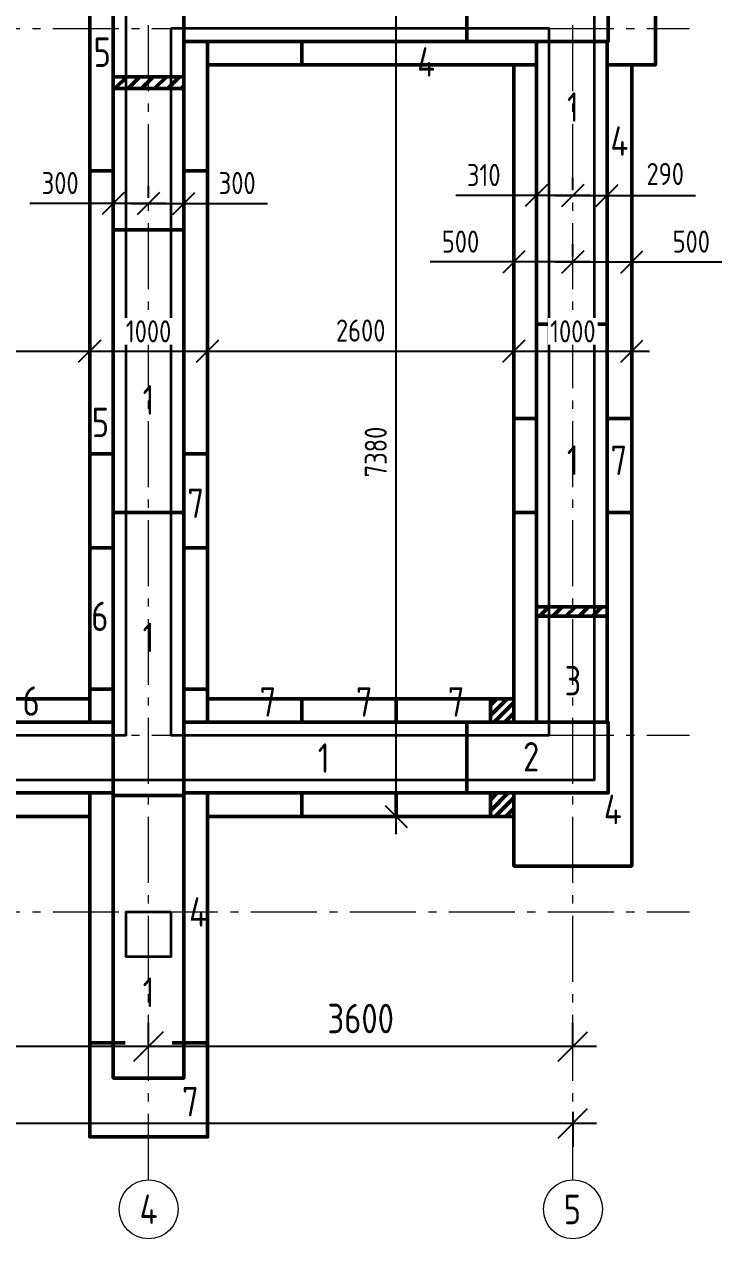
# Model space of a CAD drawing. Header units: millimetres. Extents: x 4900 to 46900, y 6489 to 36189.
# Drawn here: x 21069 to 26986, y 20044 to 30352 of the extents above; entities that cross this region are included whole.
import ezdxf

# ---------------------------------------------------------------- set-up
doc = ezdxf.new("R2010")
doc.units = ezdxf.units.MM
doc.linetypes.add('ГОСТ 2.303 6', pattern=[12, 8, -1.5, 1, -1.5])
for name, color, linetype, lineweight in [('Маркировка', 7, 'Continuous', 20), ('Размеры', 7, 'Continuous', 20), ('Стены', 7, 'Continuous', 35), ('ФБС', 4, 'Continuous', 50), ('ФЛ', 5, 'Continuous', 50)]:
    doc.layers.add(name, color=color, linetype=linetype, lineweight=lineweight)
doc.layers.add('Оси', color=3, linetype='Continuous')
doc.styles.add('ГОСТ 2.304', font='CS_Gost2304.shx')
doc.dimstyles.new('СПДС', dxfattribs={"dimscale": 100, "dimtxt": 2.5, "dimasz": 2.5, "dimexe": 2, "dimexo": 0.625, "dimgap": 1, "dimtad": 1, "dimdec": 0, "dimtxsty": 'ГОСТ 2.304', "dimblk": 'OBLIQUE', "dimblk1": 'OBLIQUE', "dimblk2": 'OBLIQUE', "dimcen": 2.5, "dimdle": 2, "dimadec": 0, "dimazin": 2, "dimtfac": 0.75, "dimtdec": 4, "dimtmove": 1, "dimatfit": 3, "dimfxl": 1, "dimtfill": 1, "dimtolj": 1, "dimarcsym": 1})

# ---------------------------------------------------------------- blocks, each defined once
blk = doc.blocks.new('_Oblique')
at = {"color": 0, "linetype": 'ByBlock', "lineweight": -2}
blk.add_line((-0.5, -0.5), (0.5, 0.5), dxfattribs=at)
blk = doc.blocks.new('*D28')
at = {"layer": 'Defpoints', "color": 0, "ltscale": 100}
for p in [(19123, 21676), (19123, 21676), (22123, 21627)]:
    blk.add_point(p, dxfattribs=at)
at = {"layer": 'Оси', "color": 0, "lineweight": -2, "ltscale": 100}
for p, q in [((19123, 21738), (19123, 21876)), ((22123, 21689), (22123, 21876)), ((22323, 21676), (18923, 21676))]:
    blk.add_line(p, q, dxfattribs=at)
at = {"layer": 'Оси', "color": 0, "lineweight": -2, "ltscale": 100, "xscale": 250, "yscale": 250, "zscale": 250, "rotation": 180}
blk.add_blockref('_Oblique', (19123, 21676), dxfattribs=at)
at = {"layer": 'Оси', "color": 0, "lineweight": -2, "ltscale": 100, "xscale": 250, "yscale": 250, "zscale": 250}
blk.add_blockref('_Oblique', (22123, 21676), dxfattribs=at)
at = {"layer": 'Оси', "color": 0, "lineweight": 20, "ltscale": 100, "insert": (20623, 21906), "char_height": 250, "attachment_point": 5, "style": 'ГОСТ 2.304', "bg_fill": 3, "box_fill_scale": 1.1, "bg_fill_color": 256, "bg_fill_true_color": 13158600, "bg_fill_transparency": 0}
blk.add_mtext('\\A1;3000', dxfattribs=at)
blk = doc.blocks.new('*D29')
at = {"layer": 'Defpoints', "color": 0, "ltscale": 100}
for p in [(22123, 21676), (22123, 21676), (25723, 21627)]:
    blk.add_point(p, dxfattribs=at)
at = {"layer": 'Оси', "color": 0, "lineweight": -2, "ltscale": 100}
for p, q in [((22123, 21738), (22123, 21876)), ((25723, 21689), (25723, 21876)), ((25923, 21676), (21923, 21676))]:
    blk.add_line(p, q, dxfattribs=at)
at = {"layer": 'Оси', "color": 0, "lineweight": -2, "ltscale": 100, "xscale": 250, "yscale": 250, "zscale": 250, "rotation": 180}
blk.add_blockref('_Oblique', (22123, 21676), dxfattribs=at)
at = {"layer": 'Оси', "color": 0, "lineweight": -2, "ltscale": 100, "xscale": 250, "yscale": 250, "zscale": 250}
blk.add_blockref('_Oblique', (25723, 21676), dxfattribs=at)
at = {"layer": 'Оси', "color": 0, "lineweight": 20, "ltscale": 100, "insert": (23923, 21913), "char_height": 250, "attachment_point": 5, "style": 'ГОСТ 2.304', "bg_fill": 3, "box_fill_scale": 1.1, "bg_fill_color": 256, "bg_fill_true_color": 13158600, "bg_fill_transparency": 0}
blk.add_mtext('\\A1;3600', dxfattribs=at)
blk = doc.blocks.new('*D30')
at = {"layer": 'Defpoints', "color": 0, "ltscale": 100}
for p in [(11323, 21184), (25723, 21184), (25723, 21024)]:
    blk.add_point(p, dxfattribs=at)
at = {"layer": 'Оси', "color": 0, "lineweight": -2, "ltscale": 100}
for p, q in [((11323, 21121), (11323, 20824)), ((25723, 21121), (25723, 20824)), ((11123, 21024), (25923, 21024))]:
    blk.add_line(p, q, dxfattribs=at)
at = {"layer": 'Оси', "color": 0, "lineweight": -2, "ltscale": 100, "xscale": 250, "yscale": 250, "zscale": 250, "rotation": 180}
blk.add_blockref('_Oblique', (11323, 21024), dxfattribs=at)
at = {"layer": 'Оси', "color": 0, "lineweight": -2, "ltscale": 100, "xscale": 250, "yscale": 250, "zscale": 250}
blk.add_blockref('_Oblique', (25723, 21024), dxfattribs=at)
at = {"layer": 'Оси', "color": 0, "lineweight": 20, "ltscale": 100, "insert": (18523, 21249), "char_height": 250, "attachment_point": 5, "style": 'ГОСТ 2.304', "bg_fill": 3, "box_fill_scale": 1.1, "bg_fill_color": 256, "bg_fill_true_color": 13158600, "bg_fill_transparency": 0}
blk.add_mtext('\\A1;14400', dxfattribs=at)
blk = doc.blocks.new('*D52')
at = {"layer": 'Defpoints', "color": 0, "linetype": 'Continuous', "ltscale": 75}
for p in [(22123, 28832), (22423, 28832), (22423, 28832)]:
    blk.add_point(p, dxfattribs=at)
at = {"layer": 'Размеры', "color": 0, "linetype": 'Continuous', "lineweight": -2, "ltscale": 75}
for p, q in [((22123, 28879), (22123, 28982)), ((22423, 28879), (22423, 28982)), ((21973, 28832), (22573, 28832)), ((22423, 28832), (23132, 28832))]:
    blk.add_line(p, q, dxfattribs=at)
at = {"layer": 'Размеры', "color": 0, "linetype": 'Continuous', "lineweight": -2, "ltscale": 75, "xscale": 187.5, "yscale": 187.5, "zscale": 187.5, "rotation": 180}
blk.add_blockref('_Oblique', (22123, 28832), dxfattribs=at)
at = {"layer": 'Размеры', "color": 0, "linetype": 'Continuous', "lineweight": -2, "ltscale": 75, "xscale": 187.5, "yscale": 187.5, "zscale": 187.5}
blk.add_blockref('_Oblique', (22423, 28832), dxfattribs=at)
at = {"layer": 'Размеры', "color": 0, "linetype": 'Continuous', "ltscale": 75, "insert": (22875, 29005), "char_height": 187.5, "attachment_point": 5, "style": 'ГОСТ 2.304', "bg_fill": 3, "box_fill_scale": 1.1, "bg_fill_color": 256, "bg_fill_true_color": 13158600, "bg_fill_transparency": 0}
blk.add_mtext('\\A1;300', dxfattribs=at)
blk = doc.blocks.new('*D53')
at = {"layer": 'Defpoints', "color": 0, "linetype": 'Continuous', "ltscale": 75}
for p in [(21823, 28832), (21823, 28832), (22123, 28832)]:
    blk.add_point(p, dxfattribs=at)
at = {"layer": 'Размеры', "color": 0, "linetype": 'Continuous', "lineweight": -2, "ltscale": 75}
for p, q in [((21823, 28879), (21823, 28982)), ((22123, 28879), (22123, 28982)), ((21823, 28832), (21115, 28832)), ((22273, 28832), (21673, 28832))]:
    blk.add_line(p, q, dxfattribs=at)
at = {"layer": 'Размеры', "color": 0, "linetype": 'Continuous', "lineweight": -2, "ltscale": 75, "xscale": 187.5, "yscale": 187.5, "zscale": 187.5, "rotation": 180}
blk.add_blockref('_Oblique', (21823, 28832), dxfattribs=at)
at = {"layer": 'Размеры', "color": 0, "linetype": 'Continuous', "lineweight": -2, "ltscale": 75, "xscale": 187.5, "yscale": 187.5, "zscale": 187.5}
blk.add_blockref('_Oblique', (22123, 28832), dxfattribs=at)
at = {"layer": 'Размеры', "color": 0, "linetype": 'Continuous', "ltscale": 75, "insert": (21373, 29005), "char_height": 187.5, "attachment_point": 5, "style": 'ГОСТ 2.304', "bg_fill": 3, "box_fill_scale": 1.1, "bg_fill_color": 256, "bg_fill_true_color": 13158600, "bg_fill_transparency": 0}
blk.add_mtext('\\A1;300', dxfattribs=at)
blk = doc.blocks.new('*D54')
at = {"layer": 'Defpoints', "color": 0, "linetype": 'Continuous', "ltscale": 75}
for p in [(25723, 28900), (26013, 28900), (26013, 28900)]:
    blk.add_point(p, dxfattribs=at)
at = {"layer": 'Размеры', "color": 0, "linetype": 'Continuous', "lineweight": -2, "ltscale": 75}
for p, q in [((25723, 28947), (25723, 29050)), ((26013, 28947), (26013, 29050)), ((25573, 28900), (26163, 28900)), ((26013, 28900), (26765, 28900))]:
    blk.add_line(p, q, dxfattribs=at)
at = {"layer": 'Размеры', "color": 0, "linetype": 'Continuous', "lineweight": -2, "ltscale": 75, "xscale": 187.5, "yscale": 187.5, "zscale": 187.5, "rotation": 180}
blk.add_blockref('_Oblique', (25723, 28900), dxfattribs=at)
at = {"layer": 'Размеры', "color": 0, "linetype": 'Continuous', "lineweight": -2, "ltscale": 75, "xscale": 187.5, "yscale": 187.5, "zscale": 187.5}
blk.add_blockref('_Oblique', (26013, 28900), dxfattribs=at)
at = {"layer": 'Размеры', "color": 0, "linetype": 'Continuous', "ltscale": 75, "insert": (26507, 29082), "char_height": 187.5, "attachment_point": 5, "style": 'ГОСТ 2.304', "bg_fill": 3, "box_fill_scale": 1.1, "bg_fill_color": 256, "bg_fill_true_color": 13158600, "bg_fill_transparency": 0}
blk.add_mtext('\\A1;290', dxfattribs=at)
blk = doc.blocks.new('*D56')
at = {"layer": 'Defpoints', "color": 0, "linetype": 'Continuous', "ltscale": 75}
for p in [(25413, 28900), (25413, 28900), (25723, 28900)]:
    blk.add_point(p, dxfattribs=at)
at = {"layer": 'Размеры', "color": 0, "linetype": 'Continuous', "lineweight": -2, "ltscale": 75}
for p, q in [((25413, 28947), (25413, 29050)), ((25723, 28947), (25723, 29050)), ((25413, 28900), (24730, 28900)), ((25873, 28900), (25263, 28900))]:
    blk.add_line(p, q, dxfattribs=at)
at = {"layer": 'Размеры', "color": 0, "linetype": 'Continuous', "lineweight": -2, "ltscale": 75, "xscale": 187.5, "yscale": 187.5, "zscale": 187.5, "rotation": 180}
blk.add_blockref('_Oblique', (25413, 28900), dxfattribs=at)
at = {"layer": 'Размеры', "color": 0, "linetype": 'Continuous', "lineweight": -2, "ltscale": 75, "xscale": 187.5, "yscale": 187.5, "zscale": 187.5}
blk.add_blockref('_Oblique', (25723, 28900), dxfattribs=at)
at = {"layer": 'Размеры', "color": 0, "linetype": 'Continuous', "ltscale": 75, "insert": (24967, 29073), "char_height": 187.5, "attachment_point": 5, "style": 'ГОСТ 2.304', "bg_fill": 3, "box_fill_scale": 1.1, "bg_fill_color": 256, "bg_fill_true_color": 13158600, "bg_fill_transparency": 0}
blk.add_mtext('\\A1;310', dxfattribs=at)
blk = doc.blocks.new('*D61')
at = {"layer": 'Defpoints', "color": 0, "linetype": 'Continuous', "ltscale": 75}
for p in [(25723, 28334), (26223, 28335), (26223, 28334)]:
    blk.add_point(p, dxfattribs=at)
at = {"layer": 'Размеры', "color": 0, "linetype": 'Continuous', "lineweight": -2, "ltscale": 75}
for p, q in [((25723, 28380), (25723, 28485)), ((26223, 28380), (26223, 28485)), ((25573, 28335), (26373, 28335)), ((26223, 28335), (26986, 28335))]:
    blk.add_line(p, q, dxfattribs=at)
at = {"layer": 'Размеры', "color": 0, "linetype": 'Continuous', "lineweight": -2, "ltscale": 75, "xscale": 187.5, "yscale": 187.5, "zscale": 187.5, "rotation": 180}
blk.add_blockref('_Oblique', (25723, 28335), dxfattribs=at)
at = {"layer": 'Размеры', "color": 0, "linetype": 'Continuous', "lineweight": -2, "ltscale": 75, "xscale": 187.5, "yscale": 187.5, "zscale": 187.5}
blk.add_blockref('_Oblique', (26223, 28335), dxfattribs=at)
at = {"layer": 'Размеры', "color": 0, "linetype": 'Continuous', "ltscale": 75, "insert": (26728, 28508), "char_height": 187.5, "attachment_point": 5, "style": 'ГОСТ 2.304', "bg_fill": 3, "box_fill_scale": 1.1, "bg_fill_color": 256, "bg_fill_true_color": 13158600, "bg_fill_transparency": 0}
blk.add_mtext('\\A1;500', dxfattribs=at)
blk = doc.blocks.new('*D62')
at = {"layer": 'Defpoints', "color": 0, "linetype": 'Continuous', "ltscale": 75}
for p in [(25223, 28335), (25223, 28334), (25723, 28334)]:
    blk.add_point(p, dxfattribs=at)
at = {"layer": 'Размеры', "color": 0, "linetype": 'Continuous', "lineweight": -2, "ltscale": 75}
for p, q in [((25223, 28380), (25223, 28485)), ((25723, 28380), (25723, 28485)), ((25223, 28335), (24512, 28335)), ((25873, 28335), (25073, 28335))]:
    blk.add_line(p, q, dxfattribs=at)
at = {"layer": 'Размеры', "color": 0, "linetype": 'Continuous', "lineweight": -2, "ltscale": 75, "xscale": 187.5, "yscale": 187.5, "zscale": 187.5, "rotation": 180}
blk.add_blockref('_Oblique', (25223, 28335), dxfattribs=at)
at = {"layer": 'Размеры', "color": 0, "linetype": 'Continuous', "lineweight": -2, "ltscale": 75, "xscale": 187.5, "yscale": 187.5, "zscale": 187.5}
blk.add_blockref('_Oblique', (25723, 28335), dxfattribs=at)
at = {"layer": 'Размеры', "color": 0, "linetype": 'Continuous', "ltscale": 75, "insert": (24770, 28508), "char_height": 187.5, "attachment_point": 5, "style": 'ГОСТ 2.304', "bg_fill": 3, "box_fill_scale": 1.1, "bg_fill_color": 256, "bg_fill_true_color": 13158600, "bg_fill_transparency": 0}
blk.add_mtext('\\A1;500', dxfattribs=at)
blk = doc.blocks.new('*D103')
at = {"layer": 'Defpoints', "color": 0, "linetype": 'Continuous', "ltscale": 75}
for p in [(19623, 27577), (21623, 27577), (21623, 27577)]:
    blk.add_point(p, dxfattribs=at)
at = {"layer": 'Маркировка', "color": 0, "linetype": 'Continuous', "lineweight": -2, "ltscale": 75}
for p, q in [((19623, 27624), (19623, 27727)), ((21623, 27624), (21623, 27727)), ((19473, 27577), (21773, 27577))]:
    blk.add_line(p, q, dxfattribs=at)
at = {"layer": 'Маркировка', "color": 0, "linetype": 'Continuous', "lineweight": -2, "ltscale": 75, "xscale": 187.5, "yscale": 187.5, "zscale": 187.5, "rotation": 180}
blk.add_blockref('_Oblique', (19623, 27577), dxfattribs=at)
at = {"layer": 'Маркировка', "color": 0, "linetype": 'Continuous', "lineweight": -2, "ltscale": 75, "xscale": 187.5, "yscale": 187.5, "zscale": 187.5}
blk.add_blockref('_Oblique', (21623, 27577), dxfattribs=at)
at = {"layer": 'Маркировка', "color": 0, "linetype": 'Continuous', "ltscale": 75, "insert": (20623, 27753), "char_height": 187.5, "attachment_point": 5, "style": 'ГОСТ 2.304', "bg_fill": 3, "box_fill_scale": 1.1, "bg_fill_color": 256, "bg_fill_true_color": 13158600, "bg_fill_transparency": 0}
blk.add_mtext('\\A1;2000', dxfattribs=at)
blk = doc.blocks.new('*D104')
at = {"layer": 'Defpoints', "color": 0, "linetype": 'Continuous', "ltscale": 75}
for p in [(21623, 27577), (22623, 27577), (22623, 27577)]:
    blk.add_point(p, dxfattribs=at)
at = {"layer": 'Маркировка', "color": 0, "linetype": 'Continuous', "lineweight": -2, "ltscale": 75}
for p, q in [((21623, 27624), (21623, 27727)), ((22623, 27624), (22623, 27727)), ((21473, 27577), (22773, 27577))]:
    blk.add_line(p, q, dxfattribs=at)
at = {"layer": 'Маркировка', "color": 0, "linetype": 'Continuous', "lineweight": -2, "ltscale": 75, "xscale": 187.5, "yscale": 187.5, "zscale": 187.5, "rotation": 180}
blk.add_blockref('_Oblique', (21623, 27577), dxfattribs=at)
at = {"layer": 'Маркировка', "color": 0, "linetype": 'Continuous', "lineweight": -2, "ltscale": 75, "xscale": 187.5, "yscale": 187.5, "zscale": 187.5}
blk.add_blockref('_Oblique', (22623, 27577), dxfattribs=at)
at = {"layer": 'Маркировка', "color": 0, "linetype": 'Continuous', "ltscale": 75, "insert": (22123, 27746), "char_height": 187.5, "attachment_point": 5, "style": 'ГОСТ 2.304', "bg_fill": 3, "box_fill_scale": 1.1, "bg_fill_color": 256, "bg_fill_true_color": 13158600, "bg_fill_transparency": 0}
blk.add_mtext('\\A1;1000', dxfattribs=at)
blk = doc.blocks.new('*D105')
at = {"layer": 'Defpoints', "color": 0, "linetype": 'Continuous', "ltscale": 75}
for p in [(22623, 27577), (25223, 27577), (25223, 27577)]:
    blk.add_point(p, dxfattribs=at)
at = {"layer": 'Маркировка', "color": 0, "linetype": 'Continuous', "lineweight": -2, "ltscale": 75}
for p, q in [((22623, 27624), (22623, 27727)), ((25223, 27624), (25223, 27727)), ((22473, 27577), (25373, 27577))]:
    blk.add_line(p, q, dxfattribs=at)
at = {"layer": 'Маркировка', "color": 0, "linetype": 'Continuous', "lineweight": -2, "ltscale": 75, "xscale": 187.5, "yscale": 187.5, "zscale": 187.5, "rotation": 180}
blk.add_blockref('_Oblique', (22623, 27577), dxfattribs=at)
at = {"layer": 'Маркировка', "color": 0, "linetype": 'Continuous', "lineweight": -2, "ltscale": 75, "xscale": 187.5, "yscale": 187.5, "zscale": 187.5}
blk.add_blockref('_Oblique', (25223, 27577), dxfattribs=at)
at = {"layer": 'Маркировка', "color": 0, "linetype": 'Continuous', "ltscale": 75, "insert": (23923, 27753), "char_height": 187.5, "attachment_point": 5, "style": 'ГОСТ 2.304', "bg_fill": 3, "box_fill_scale": 1.1, "bg_fill_color": 256, "bg_fill_true_color": 13158600, "bg_fill_transparency": 0}
blk.add_mtext('\\A1;2600', dxfattribs=at)
blk = doc.blocks.new('*D106')
at = {"layer": 'Defpoints', "color": 0, "linetype": 'Continuous', "ltscale": 75}
for p in [(25223, 27577), (26223, 27577), (26223, 27577)]:
    blk.add_point(p, dxfattribs=at)
at = {"layer": 'Маркировка', "color": 0, "linetype": 'Continuous', "lineweight": -2, "ltscale": 75}
for p, q in [((25223, 27624), (25223, 27727)), ((26223, 27624), (26223, 27727)), ((25073, 27577), (26373, 27577))]:
    blk.add_line(p, q, dxfattribs=at)
at = {"layer": 'Маркировка', "color": 0, "linetype": 'Continuous', "lineweight": -2, "ltscale": 75, "xscale": 187.5, "yscale": 187.5, "zscale": 187.5, "rotation": 180}
blk.add_blockref('_Oblique', (25223, 27577), dxfattribs=at)
at = {"layer": 'Маркировка', "color": 0, "linetype": 'Continuous', "lineweight": -2, "ltscale": 75, "xscale": 187.5, "yscale": 187.5, "zscale": 187.5}
blk.add_blockref('_Oblique', (26223, 27577), dxfattribs=at)
at = {"layer": 'Маркировка', "color": 0, "linetype": 'Continuous', "ltscale": 75, "insert": (25723, 27746), "char_height": 187.5, "attachment_point": 5, "style": 'ГОСТ 2.304', "bg_fill": 3, "box_fill_scale": 1.1, "bg_fill_color": 256, "bg_fill_true_color": 13158600, "bg_fill_transparency": 0}
blk.add_mtext('\\A1;1000', dxfattribs=at)
blk = doc.blocks.new('*D109')
at = {"layer": 'Defpoints', "color": 0, "linetype": 'Continuous', "ltscale": 75}
for p in [(24223, 31008), (24223, 31008), (24223, 23628)]:
    blk.add_point(p, dxfattribs=at)
at = {"layer": 'Маркировка', "color": 0, "linetype": 'Continuous', "lineweight": -2, "ltscale": 75}
for p, q in [((24223, 23478), (24223, 31158)), ((24176, 31008), (24073, 31008)), ((24176, 23628), (24073, 23628))]:
    blk.add_line(p, q, dxfattribs=at)
at = {"layer": 'Маркировка', "color": 0, "linetype": 'Continuous', "lineweight": -2, "ltscale": 75, "xscale": 187.5, "yscale": 187.5, "zscale": 187.5}
for p, rotation in [((24223, 31008), 90), ((24223, 23628), 270)]:
    blk.add_blockref('_Oblique', p, dxfattribs=dict(at, rotation=rotation))
at = {"layer": 'Маркировка', "color": 0, "linetype": 'Continuous', "ltscale": 75, "insert": (24051, 26722), "char_height": 187.5, "attachment_point": 5, "rotation": 90, "style": 'ГОСТ 2.304', "bg_fill": 3, "box_fill_scale": 1.1, "bg_fill_color": 256, "bg_fill_true_color": 13158600, "bg_fill_transparency": 0}
blk.add_mtext('\\A1;7380', dxfattribs=at)

msp = doc.modelspace()

# ---------------------------------------------------------------- hatches: boundary and pattern name
at = {"layer": 'ФБС', "linetype": 'Continuous', "ltscale": 100}
h = msp.add_hatch(dxfattribs=at)
h.set_pattern_fill('ANSI31', color=256, scale=25)
h.paths.add_polyline_path([(16423, 30807.7), (16533, 30807.7), (16533, 30707.7), (16423.2, 30707.7), (16423, 30707.7)])
h.paths.add_polyline_path([(16533, 30707.7), (16533, 30807.7), (16723.2, 30807.7), (16723.2, 30707.7)])
h.paths.add_polyline_path([(16913.2, 30707.7), (16723.2, 30707.7), (16723.2, 30807.7), (16913.2, 30807.7)])
h.paths.add_polyline_path([(17023.2, 30807.7), (17023.2, 30707.7), (16913.2, 30707.7), (16913.2, 30807.7)])
h.paths.add_polyline_path([(18933.2, 25327.7), (18823.2, 25327.7), (18823.2, 25407.7), (18933.2, 25407.7)])
h.paths.add_polyline_path([(18933.2, 25327.7), (18933.2, 25407.7), (19123.2, 25407.7), (19123.2, 25327.7)])
h.paths.add_polyline_path([(19123.2, 25407.7), (19313.2, 25407.7), (19313.2, 25327.7), (19123.2, 25327.7)])
h.paths.add_polyline_path([(19423.2, 25407.7), (19423.2, 25327.7), (19313.2, 25327.7), (19313.2, 25407.7)])
h.paths.add_polyline_path([(22123.2, 29907.7), (22123.2, 29807.7), (21933.1, 29807.7), (21933.1, 29907.7)])
h.paths.add_polyline_path([(21823, 29807.7), (21823, 29907.7), (21933.1, 29907.7), (21933.1, 29807.7)])
h.paths.add_polyline_path([(22123.2, 29907.7), (22313.2, 29907.7), (22313.2, 29807.7), (22123.2, 29807.7)])
h.paths.add_polyline_path([(22423, 29807.7), (22313.2, 29807.7), (22313.2, 29907.7), (22423, 29907.7)])
h.paths.add_polyline_path([(25523.2, 25407.7), (25723.2, 25407.7), (25723.2, 25327.7), (25523.2, 25327.7)])
h.paths.add_polyline_path([(25523.2, 25407.7), (25523.2, 25327.7), (25413.2, 25327.7), (25413.2, 25407.7)])
h.paths.add_polyline_path([(25903.2, 25327.7), (25723.2, 25327.7), (25723.2, 25407.7), (25903.2, 25407.7)])
h.paths.add_polyline_path([(25903.2, 25327.7), (25903.2, 25407.7), (26013.2, 25407.7), (26013.2, 25327.7)])
at = {"layer": 'ФЛ', "linetype": 'Continuous', "ltscale": 100}
h = msp.add_hatch(dxfattribs=at)
h.set_pattern_fill('ANSI31', color=256, scale=20)
edge = h.paths.add_edge_path()
edge.add_line((16033.2, 32507.7), (16033.2, 32307.7))
edge.add_line((16033.2, 32507.7), (16223.2, 32507.7))
edge.add_line((16223.2, 32507.7), (16223.2, 32307.7))
edge.add_line((16033.2, 32307.7), (16223.2, 32307.7))
edge = h.paths.add_edge_path()
edge.add_line((16223.2, 31507.7), (16033.2, 31507.7))
edge.add_line((16033.2, 31707.7), (16033.2, 31507.7))
edge.add_line((16223.2, 31707.7), (16033.2, 31707.7))
edge.add_line((16223.2, 31707.7), (16223.2, 31507.7))
edge = h.paths.add_edge_path()
edge.add_line((18423.2, 32607.7), (18423.2, 32407.7))
edge.add_line((18623.2, 32607.7), (18423.2, 32607.7))
edge.add_line((18623.2, 32407.7), (18623.2, 32607.7))
edge.add_line((18623.2, 32407.7), (18423.2, 32407.7))
edge = h.paths.add_edge_path()
edge.add_line((18423.2, 33407.7), (18623.2, 33407.7))
edge.add_line((18623.2, 33407.7), (18623.2, 33207.7))
edge.add_line((18423.2, 33207.7), (18623.2, 33207.7))
edge.add_line((18423.2, 33407.7), (18423.2, 33207.7))
edge = h.paths.add_edge_path()
edge.add_line((25223.2, 23627.7), (25023.2, 23627.7))
edge.add_line((25023.2, 23827.7), (25023.2, 23627.7))
edge.add_line((25223.2, 23827.7), (25023.2, 23827.7))
edge.add_line((25223.2, 23627.7), (25223.2, 23827.7))
edge = h.paths.add_edge_path()
edge.add_line((25223.2, 24427.7), (25223.2, 24627.7))
edge.add_line((25023.2, 24427.7), (25223.2, 24427.7))
edge.add_line((25023.2, 24627.7), (25023.2, 24427.7))
edge.add_line((25023.2, 24627.7), (25223.2, 24627.7))
edge = h.paths.add_edge_path()
edge.add_line((18423.2, 24427.7), (18623.2, 24427.7))
edge.add_line((18423.2, 24427.7), (18423.2, 24627.7))
edge.add_line((18423.2, 24627.7), (18623.2, 24627.7))
edge.add_line((18623.2, 24627.7), (18623.2, 24427.7))
edge = h.paths.add_edge_path()
edge.add_line((18623.2, 23827.7), (18423.2, 23827.7))
edge.add_line((18623.2, 23827.7), (18623.2, 23627.7))
edge.add_line((18623.2, 23627.7), (18423.2, 23627.7))
edge.add_line((18423.2, 23627.7), (18423.2, 23827.7))
edge = h.paths.add_edge_path()
edge.add_line((17223.2, 23207.7), (17023.2, 23207.7))
edge.add_line((17223.2, 23207.7), (17223.2, 23127.7))
edge.add_line((17223.2, 23127.7), (17023.2, 23127.7))
edge.add_line((17023.2, 23207.7), (17023.2, 23127.7))
edge = h.paths.add_edge_path()
edge.add_line((16223.2, 23127.7), (16223.2, 23207.7))
edge.add_line((16223.2, 23207.7), (16423, 23207.7))
edge.add_line((16423, 23127.7), (16423, 23207.7))
edge.add_line((16423, 23127.7), (16223.2, 23127.7))

# ---------------------------------------------------------------- linework, layer by layer
at = {"layer": 'Оси', "color": 3, "linetype": 'ГОСТ 2.303 6', "lineweight": 20, "ltscale": 70}
for p, q in [((22123.2, 20544.3), (22123.2, 33442.2)), ((25723.2, 20544.3), (25723.2, 33442.2)), ((8711.8, 30317.7), (26711.8, 30317.7)), ((8711.8, 24317.7), (26711.8, 24317.7)), ((8711.8, 22817.7), (26711.8, 22817.7))]:
    msp.add_line(p, q, dxfattribs=at)
at = {"layer": 'Оси', "color": 3, "lineweight": 20, "ltscale": 100}
for centre in [(22123.2, 20294.3), (25723.2, 20294.3)]:
    msp.add_circle(centre, 250, dxfattribs=at)
at = {"layer": 'Стены', "ltscale": 100}
msp.add_lwpolyline([(11143.2, 28357.7), (11143, 32197.7), (16533.2, 32197.7), (16533.2, 33097.7), (16913.2, 33097.7), (16913.2, 33097.7), (18933.2, 33097.7), (18933.2, 33097.7), (19313.2, 33097.7), (19313.1, 32197.7), (22313, 32197.7), (22313.2, 30697.7), (25903.2, 30697.7), (25903.2, 29437.7), (25903.2, 23937.7), (25273.2, 23937.7), (18293.2, 23937.7), (16913.2, 23937.7), (16913.2, 22437.7), (14873.2, 22437.7), (11143.2, 22437.7), (11143.2, 28362.7)], dxfattribs=at)
at = {"layer": 'Стены', "ltscale": 100, "extrusion": (0, 0, -1)}
msp.add_lwpolyline([(-19313, 31817.7), (-19313, 31817.7), (-19313.2, 28447.7), (-19313.2, 24317.7), (-19813.2, 24317.7), (-21933.2, 24317.7), (-21933.2, 25452.7), (-21933.2, 26937.7), (-21933.2, 27312.7), (-21933, 31817.7), (-21513, 31817.7), (-19313, 31817.7), (-19313, 31817.7)], dxfattribs=at)
msp.add_lwpolyline([(-22313.2, 30317.7), (-22313.2, 26937.7), (-22313.2, 24317.7), (-25523.2, 24317.7), (-25523.2, 29437.7), (-25523.2, 30317.7)], close=True, dxfattribs=at)
at = {"layer": 'Стены', "ltscale": 100}
msp.add_lwpolyline([(22313.2, 22817.7), (22313.2, 22437.7), (21933.2, 22437.7), (21933.2, 22817.7)], close=True, dxfattribs=at)
at = {"layer": 'ФБС', "ltscale": 100}
for points in [[(21823, 32307.7), (22423, 32307.7), (22423, 29907.7), (21823, 29907.7)], [(22423, 30207.7), (22423, 30807.7), (24823, 30807.7), (24823, 30207.7)], [(24823, 30207.7), (24823, 30807.7), (26023, 30807.7), (26023, 30207.7)], [(25413.2, 30207.7), (26013.2, 30207.7), (26013.2, 27807.7), (25413.2, 27807.7)], [(21823, 28607.7), (22423, 28607.7), (22423, 26207.7), (21823, 26207.7)], [(25413.2, 27807.7), (26013.2, 27807.7), (26013.2, 25407.7), (25413.2, 25407.7)], [(21823, 26207.7), (22423, 26207.7), (22423, 23807.7), (21823, 23807.7)], [(19423.2, 23827.7), (19423.2, 24427.7), (21823.2, 24427.7), (21823.2, 23827.7)], [(22423, 23827.7), (22423, 24427.7), (24823, 24427.7), (24823, 23827.7)], [(24823, 23827.7), (24823, 24427.7), (26023, 24427.7), (26023, 23827.7)]]:
    msp.add_lwpolyline(points, close=True, dxfattribs=at)
at = {"layer": 'ФБС', "linetype": 'Continuous', "ltscale": 100}
for points in [[(21823, 29907.7), (22423, 29907.7), (22423, 29807.7), (21823, 29807.7)], [(21823, 29807.7), (22423, 29807.7), (22423, 28607.7), (21823, 28607.7)], [(25413.2, 25407.7), (26013.2, 25407.7), (26013.2, 25327.7), (25413.2, 25327.7)], [(25413.2, 24427.7), (26013.2, 24427.7), (26013.2, 25327.7), (25413.2, 25327.7)]]:
    msp.add_lwpolyline(points, close=True, dxfattribs=at)
at = {"layer": 'ФЛ', "linetype": 'Continuous', "ltscale": 100}
for points in [[(23423.2, 30807.7), (23423.2, 31007.7), (26423.2, 31007.7), (26423.2, 30007.7), (26013.2, 30007.7)], [(23423.2, 30207.7), (23423.2, 30007.7), (22623.2, 30007.7), (22623.2, 30207.7)], [(25413.2, 30007.7), (23423.2, 30007.7), (23423.2, 30207.7)], [(25413.2, 26207.7), (25223.2, 26207.7), (25223.2, 27007.7), (25413.2, 27007.7)], [(26013.2, 27007.7), (26223.2, 27007.7), (26223.2, 26207.7), (26013.2, 26207.7)], [(21823, 25907.7), (21623.2, 25907.7), (21623.2, 26707.7), (21823, 26707.7)], [(22423, 26707.7), (22623.2, 26707.7), (22623.2, 25907.7), (22423, 25907.7)], [(25223.2, 24427.7), (25223.2, 26207.7), (25413.2, 26207.7)], [(26013.2, 26207.7), (26223.2, 26207.7), (26223.2, 23207.7), (25223.2, 23207.7), (25223.2, 23827.7)], [(21823, 24707.7), (21623.2, 24707.7), (21623.2, 25907.7), (21823, 25907.7)], [(22423, 25907.7), (22623.2, 25907.7), (22623.2, 24707.7), (22423, 24707.7)], [(21623.2, 24427.7), (21623.2, 24707.7), (21823, 24707.7)], [(22423, 24707.7), (22623.2, 24707.7), (22623.2, 24427.7)], [(20423.2, 24427.7), (20423.2, 24627.7), (21623.2, 24627.7), (21623.2, 24427.7)], [(22623.2, 24427.7), (22623.2, 24627.7), (23423.2, 24627.7), (23423.2, 24427.7)], [(23423.2, 24427.7), (23423.2, 24627.7), (24223.2, 24627.7), (24223.2, 24427.7)], [(24223.2, 24427.7), (24223.2, 24627.7), (25023.2, 24627.7), (25023.2, 24427.7)], [(25223.2, 24427.7), (25223.2, 24627.7), (25023.2, 24627.7), (25023.2, 24427.7)], [(21623.2, 23827.7), (21623.2, 23627.7), (20423.2, 23627.7), (20423.2, 23827.7)], [(23423.2, 23827.7), (23423.2, 23627.7), (22623.2, 23627.7), (22623.2, 23827.7)], [(24223.2, 23827.7), (24223.2, 23627.7), (23423.2, 23627.7), (23423.2, 23827.7)], [(25023.2, 23827.7), (25023.2, 23627.7), (24223.2, 23627.7), (24223.2, 23827.7)], [(25023.2, 23827.7), (25023.2, 23627.7), (25223.2, 23627.7), (25223.2, 23827.7)]]:
    msp.add_lwpolyline(points, dxfattribs=at)

# ---------------------------------------------------------------- texts
at = {"layer": 'Маркировка', "linetype": 'Continuous', "ltscale": 100, "char_height": 250, "width": 242.667, "attachment_point": 5, "style": 'ГОСТ 2.304'}
for s, insert in [('5', (21729.5, 30115.6)), ('4', (24477.9, 30033)), ('1', (25723.2, 29649.7)), ('1', (22123.2, 27162.8)), ('5', (21714.8, 26972.9)), ('1', (25723.2, 26652.5)), ('7', (26113.3, 26651.1)), ('7', (22523.3, 26286.9)), ('6', (21709.3, 25327.5)), ('1', (22123.2, 25148.8)), ('3', (25723.2, 24780.3)), ('6', (21126.6, 24607.7)), ('7', (23135.8, 24600.4)), ('7', (23953.2, 24600.4)), ('7', (24732.8, 24600.4)), ('1', (23608.6, 24124)), ('2', (25369.2, 24135.1)), ('4', (26062.1, 23687.9)), ('4', (22542.8, 22817.7))]:
    msp.add_mtext(s, dxfattribs=dict(at, insert=insert))
at = {"layer": 'Оси', "color": 3, "lineweight": 20, "ltscale": 100, "char_height": 250, "attachment_point": 5, "style": 'ГОСТ 2.304'}
for s, insert, width in [('4', (22123.2, 20294.3), 271.817), ('5', (25718.9, 20292.4), 270.465)]:
    msp.add_mtext(s, dxfattribs=dict(at, insert=insert, width=width))

# ---------------------------------------------------------------- next in the draw order: dimensions: what is measured, and where the dimension line sits
at = {"layer": 'Оси', "color": 3, "lineweight": 20, "ltscale": 100}
for base, p1, p2, picture, middle in [((19123.2, 21676), (22123.2, 21626.8), (19123.2, 21676), '*D28', (20623.2, 21906.1)), ((25723.2, 21024), (11323.2, 21183.6), (25723.2, 21183.6), '*D30', (18523.2, 21249))]:
    dim = msp.add_linear_dim(base=base, p1=p1, p2=p2, dimstyle='СПДС', dxfattribs=at)
    dim.commit()
    dim.dimension.update_dxf_attribs({"geometry": picture, "text_midpoint": middle})
at = {"layer": 'Размеры', "linetype": 'Continuous', "ltscale": 75}
for base, p1, p2, picture, middle in [((26013.2, 28900.4), (25723.2, 28900.2), (26013.2, 28900.2), '*D54', (26507.5, 28906)), ((22423, 28832.5), (22123.2, 28832.3), (22423, 28832.5), '*D52', (22874.5, 28856)), ((26223.2, 28335.1), (25723.2, 28333.6), (26223.2, 28333.6), '*D61', (26728.2, 28327.8))]:
    dim = msp.add_linear_dim(base=base, p1=p1, p2=p2, dimstyle='СПДС', override={"dimscale": 75}, dxfattribs=at)
    dim.commit()
    dim.dimension.update_dxf_attribs({"geometry": picture, "text_midpoint": middle, "dimtype": 160})

# ---------------------------------------------------------------- next in the draw order: linework, layer by layer
at = {"layer": 'ФЛ', "linetype": 'Continuous', "ltscale": 100}
for points in [[(22423, 29107.7), (22623.2, 29107.7), (22623.2, 30207.7)], [(26013.2, 30007.7), (26223.2, 30007.7), (26223.2, 27007.7), (26013.2, 27007.7)], [(22423, 26707.7), (22623.2, 26707.7), (22623.2, 29107.7), (22423, 29107.7)]]:
    msp.add_lwpolyline(points, dxfattribs=at)

# ---------------------------------------------------------------- next in the draw order: texts
at = {"layer": 'Маркировка', "linetype": 'Continuous', "ltscale": 100, "char_height": 250, "width": 242.667, "attachment_point": 5, "style": 'ГОСТ 2.304'}
for s, insert in [('4', (26117.9, 29361.1)), ('7', (22477.8, 21208.1))]:
    msp.add_mtext(s, dxfattribs=dict(at, insert=insert))

# ---------------------------------------------------------------- next in the draw order: dimensions: what is measured, and where the dimension line sits
at = {"layer": 'Оси', "color": 3, "lineweight": 20, "ltscale": 100}
dim = msp.add_linear_dim(base=(22123.2, 21676), p1=(25723.2, 21626.8), p2=(22123.2, 21676), dimstyle='СПДС', dxfattribs=at)
dim.commit()
dim.dimension.update_dxf_attribs({"geometry": '*D29', "text_midpoint": (23923.2, 21913.4)})
at = {"layer": 'Размеры', "linetype": 'Continuous', "ltscale": 75}
for base, p1, p2, picture, middle in [((25413.2, 28900.4), (25723.2, 28900.2), (25413.2, 28900.4), '*D56', (24966.8, 28906)), ((21823, 28832.5), (22123.2, 28832), (21823, 28832.5), '*D53', (21373.3, 28824.7)), ((25223.2, 28335.1), (25723.2, 28333.6), (25223.2, 28333.6), '*D62', (24770.2, 28326.2))]:
    dim = msp.add_linear_dim(base=base, p1=p1, p2=p2, dimstyle='СПДС', override={"dimscale": 75}, dxfattribs=at)
    dim.commit()
    dim.dimension.update_dxf_attribs({"geometry": picture, "text_midpoint": middle, "dimtype": 160})

# ---------------------------------------------------------------- next in the draw order: linework, layer by layer
at = {"layer": 'ФБС', "ltscale": 100}
msp.add_lwpolyline([(21823, 23807.7), (22423, 23807.7), (22423, 21407.7), (21823, 21407.7)], close=True, dxfattribs=at)
at = {"layer": 'ФЛ', "linetype": 'Continuous', "ltscale": 100}
for points in [[(21823, 31507.7), (21623.2, 31507.7), (21623.2, 29107.7), (21823, 29107.7)], [(25413.2, 27007.7), (25223.2, 27007.7), (25223.2, 30007.7), (25413.2, 30007.7)], [(21823, 29107.7), (21623.2, 29107.7), (21623.2, 26707.7), (21823, 26707.7)], [(21923, 21707.7), (21623.2, 21707.7), (21623.2, 23827.7)], [(22623.2, 23827.7), (22623.2, 21707.7), (22323, 21707.7)], [(22323, 21707.7), (22623.2, 21707.7), (22623.2, 20907.7), (21623.2, 20907.7), (21623.2, 21707.7), (21923, 21707.7)]]:
    msp.add_lwpolyline(points, dxfattribs=at)

# ---------------------------------------------------------------- next in the draw order: texts
at = {"layer": 'Маркировка', "linetype": 'Continuous', "ltscale": 100, "insert": (22123.2, 22135.6), "char_height": 250, "width": 242.667, "attachment_point": 5, "style": 'ГОСТ 2.304'}
msp.add_mtext('1', dxfattribs=at)

# ---------------------------------------------------------------- next in the draw order: dimensions: what is measured, and where the dimension line sits
at = {"layer": 'Маркировка', "linetype": 'Continuous', "ltscale": 75}
dim = msp.add_linear_dim(base=(21623.2, 27576.8), p1=(19623.2, 27576.8), p2=(21623.2, 27576.8), dimstyle='СПДС', override={"dimscale": 75}, dxfattribs=at)
dim.commit()
dim.dimension.update_dxf_attribs({"geometry": '*D103', "text_midpoint": (20623.2, 27752.8)})

# ---------------------------------------------------------------- next in the draw order: dimensions: what is measured, and where the dimension line sits
dim = msp.add_linear_dim(base=(22623.2, 27576.8), p1=(21623.2, 27576.8), p2=(22623.2, 27576.8), dimstyle='СПДС', override={"dimscale": 75}, dxfattribs=at)
dim.commit()
dim.dimension.update_dxf_attribs({"geometry": '*D104', "text_midpoint": (22123.2, 27745.5)})

# ---------------------------------------------------------------- next in the draw order: dimensions: what is measured, and where the dimension line sits
dim = msp.add_linear_dim(base=(25223.2, 27576.8), p1=(22623.2, 27576.8), p2=(25223.2, 27576.8), dimstyle='СПДС', override={"dimscale": 75}, dxfattribs=at)
dim.commit()
dim.dimension.update_dxf_attribs({"geometry": '*D105', "text_midpoint": (23923.2, 27752.8)})

# ---------------------------------------------------------------- next in the draw order: dimensions: what is measured, and where the dimension line sits
dim = msp.add_linear_dim(base=(24223.2, 31007.7), p1=(24223.2, 23627.7), p2=(24223.2, 31007.7), angle=90, dimstyle='СПДС', override={"dimscale": 75}, dxfattribs=at)
dim.commit()
dim.dimension.update_dxf_attribs({"geometry": '*D109', "text_midpoint": (24223.2, 26721.9), "dimtype": 160})
dim = msp.add_linear_dim(base=(26223.2, 27576.8), p1=(25223.2, 27576.8), p2=(26223.2, 27576.8), dimstyle='СПДС', override={"dimscale": 75}, dxfattribs=at)
dim.commit()
dim.dimension.update_dxf_attribs({"geometry": '*D106', "text_midpoint": (25723.2, 27745.5)})

doc.saveas('drawing.dxf')
